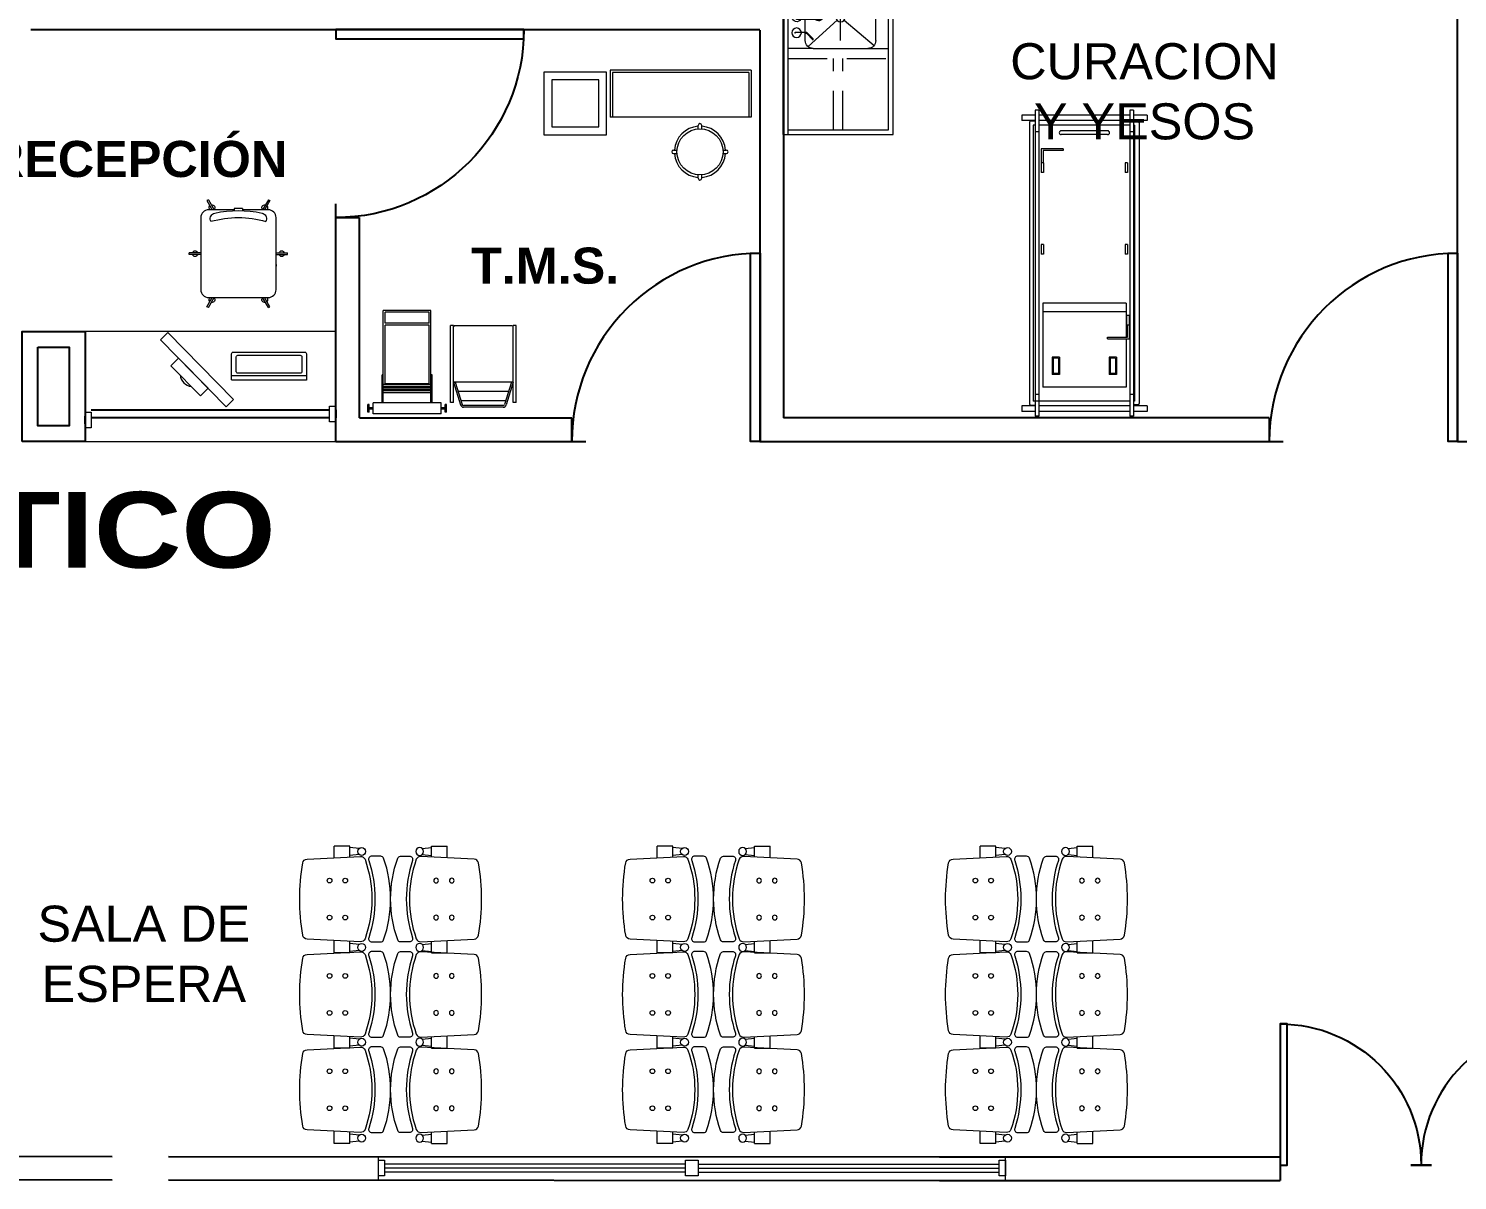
# Model space of a CAD drawing. Header units: millimetres. Extents: x 2523 to 2756, y 378 to 482.
# Drawn here: x 2612.81 to 2621.93, y 402.94 to 410.28 of the extents above; entities that cross this region are included whole.
import ezdxf
from ezdxf.enums import TextEntityAlignment as Align

# ---------------------------------------------------------------- set-up
doc = ezdxf.new("R2010")
doc.units = ezdxf.units.MM
doc.linetypes.add('DASHED2', pattern=[0.375, 0.25, -0.125])
doc.layers.add('MOB', color=161, linetype='Continuous', lineweight=15)
doc.layers.add('VENTANAL', color=140, linetype='Continuous', lineweight=0)
doc.layers.add('TEX-MOB', color=11, linetype='Continuous')
doc.layers.add('TEXTO', color=3, linetype='Continuous')
doc.styles.add('ArialB', font='arialbd.ttf')
doc.styles.add('HANDLET', font='handlet.shx')
doc.styles.get("Standard").update_dxf_attribs({"font": 'arial.ttf'})
doc.styles.add('TEXTOS', font='')
doc.styles.get('TEXTOS').set_extended_font_data('Arial Black')

# ---------------------------------------------------------------- blocks, each defined once
blk = doc.blocks.new('MSBT3LPROV')
for p, q in [((-0.3224, 0.3788), (-0.3285, 0.32)), ((-0.2843, 0.3788), (-0.2782, 0.32)), ((0.2893, 0.3788), (0.2832, 0.32)), ((0.3274, 0.3788), (0.3335, 0.32)), ((0.8938, 0.3788), (0.8876, 0.32)), ((0.9319, 0.3788), (0.938, 0.32)), ((1.5054, 0.3788), (1.4993, 0.32)), ((1.5435, 0.3788), (1.5496, 0.32)), ((-0.2693, 0.32), (-0.3374, 0.32)), ((-0.3374, 0.32), (-0.3374, 0.22)), ((0.3433, 0.32), (0.2693, 0.32)), ((0.3388, 0.32), (0.2707, 0.32)), ((0.3433, 0.32), (0.3433, 0.22)), ((0.9514, 0.32), (0.8774, 0.32)), ((0.9468, 0.32), (0.8788, 0.32)), ((0.9514, 0.32), (0.9514, 0.22)), ((1.5595, 0.32), (1.4854, 0.32)), ((1.5595, 0.32), (1.5595, 0.22)), ((-0.2647, 0.22), (-0.3374, 0.22)), ((0.3433, 0.22), (0.2647, 0.22)), ((0.3433, 0.22), (0.2861, 0.22)), ((0.9514, 0.22), (0.8728, 0.22)), ((0.9514, 0.22), (0.8942, 0.22)), ((1.5595, 0.22), (1.4809, 0.22))]:
    blk.add_line(p, q)
for points in [[(-0.2733, 0.4918), (-0.2733, 0.4595, 0.522832), (-0.2464, 0.4408, -0.1593), (0.2464, 0.4408, 0.522832), (0.2733, 0.4595), (0.2733, 0.5166, 0.306573), (0.2608, 0.5352, 0.171837), (-0.2608, 0.5352, 0.306573), (-0.2733, 0.5166), (-0.2733, 0.4737)], [(0.3347, 0.4918), (0.3347, 0.4595, 0.522832), (0.3617, 0.4408, -0.1593), (0.8544, 0.4408, 0.522832), (0.8814, 0.4595), (0.8814, 0.5166, 0.306573), (0.8688, 0.5352, 0.171837), (0.3473, 0.5352, 0.306573), (0.3347, 0.5166), (0.3347, 0.4737)], [(0.9428, 0.4918), (0.9428, 0.4595, 0.522832), (0.9698, 0.4408, -0.1593), (1.4625, 0.4408, 0.522832), (1.4895, 0.4595), (1.4895, 0.5166, 0.306573), (1.4769, 0.5352, 0.171837), (0.9554, 0.5352, 0.306573), (0.9428, 0.5166), (0.9428, 0.4737)]]:
    blk.add_lwpolyline(points, format="xyb")
for points in [[(0.2555, 0.0475, -0.346546), (0.2312, 0.0194, -0.08397), (-0.2312, 0.0194, -0.346546), (-0.2555, 0.0475), (-0.2724, 0.3873, -0.318973), (-0.2536, 0.4165, -0.171442), (0.2536, 0.4165, -0.318973), (0.2724, 0.3873)], [(0.8636, 0.0475, -0.346546), (0.8393, 0.0194, -0.08397), (0.3769, 0.0194, -0.346546), (0.3526, 0.0475), (0.3357, 0.3873, -0.318973), (0.3545, 0.4165, -0.171442), (0.8616, 0.4165, -0.318973), (0.8804, 0.3873)], [(1.4716, 0.0475, -0.346546), (1.4474, 0.0194, -0.08397), (0.9849, 0.0194, -0.346546), (0.9606, 0.0475), (0.9438, 0.3873, -0.318973), (0.9626, 0.4165, -0.171442), (1.4697, 0.4165, -0.318973), (1.4885, 0.3873)]]:
    blk.add_lwpolyline(points, format="xyb", close=True)
for centre, radius in [((-0.3033, 0.395), 0.025), ((0.3083, 0.395), 0.025), ((0.9128, 0.395), 0.025), ((1.5245, 0.395), 0.025), ((-0.1179, 0.29), 0.015), ((0.1179, 0.29), 0.015), ((0.4901, 0.29), 0.015), ((0.726, 0.29), 0.015), ((1.0982, 0.29), 0.015), ((1.3341, 0.29), 0.015), ((-0.1179, 0.19), 0.015), ((0.1179, 0.19), 0.015), ((0.4901, 0.19), 0.015), ((0.726, 0.19), 0.015), ((1.0982, 0.19), 0.015), ((1.3341, 0.19), 0.015)]:
    blk.add_circle(centre, radius)
blk = doc.blocks.new('PTD')
at = {"color": 0, "linetype": 'ByBlock'}
blk.add_line((-0.0734, 0), (0.0734, 0), dxfattribs=at)
blk.add_lwpolyline([(1, 0), (0.95, 0), (0.95, 1), (1, 1)], close=True, dxfattribs=at)
blk.add_arc((1, 0), 1, 90, 180, dxfattribs=at)
blk = doc.blocks.new('213')
at = {"linetype": 'Continuous'}
for p, q in [((-0.75, 0), (-0.75, -0.7)), ((0.75, 0), (-0.75, 0)), ((0.75, 0), (0.75, -0.7)), ((0.75, -0.03), (-0.75, -0.03)), ((-0.72, -0.03), (-0.72, -0.67)), ((-0.104, -0.0774), (-0.104, -0.1469)), ((-0.096, -0.0774), (-0.096, -0.1469)), ((-0.013, -0.085), (-0.013, -0.2427)), ((0.013, -0.085), (0.013, -0.2427)), ((0.096, -0.0774), (0.096, -0.1469)), ((0.72, -0.03), (0.72, -0.67)), ((-0.0202, -0.3429), (-0.1888, -0.1584)), ((-0.104, -0.14), (-0.15, -0.14)), ((-0.104, -0.1469), (-0.1471, -0.19)), ((-0.096, -0.1469), (-0.1386, -0.19)), ((-0.013, -0.14), (-0.096, -0.14)), ((0.096, -0.14), (0.013, -0.14)), ((0.0202, -0.3429), (0.1888, -0.1584)), ((0.096, -0.1469), (0.139, -0.19)), ((0.104, -0.14), (0.104, -0.1469)), ((0.15, -0.14), (0.104, -0.14)), ((0.104, -0.1469), (0.1475, -0.19)), ((-0.2, -0.19), (-0.2, -0.54)), ((-0.1386, -0.19), (-0.1471, -0.19)), ((0, -0.19), (0, -0.54)), ((0.1475, -0.19), (0.139, -0.19)), ((0.2, -0.19), (0.2, -0.54)), ((-0.0193, -0.3879), (-0.1809, -0.5793)), ((0.15, -0.365), (-0.15, -0.365)), ((0.0193, -0.3879), (0.1809, -0.5793)), ((0.15, -0.59), (-0.15, -0.59)), ((0.75, -0.7), (-0.75, -0.7)), ((0.72, -0.67), (-0.72, -0.67))]:
    blk.add_line(p, q, dxfattribs=at)
at = {"color": 9, "linetype": 'DASHED2'}
for p, q in [((-0.264, -0.03), (-0.264, -0.67)), ((-0.2, -0.19), (-0.2, -0.03)), ((0.2, -0.19), (0.2, -0.03)), ((0.264, -0.03), (0.264, -0.67)), ((-0.264, -0.32), (-0.72, -0.32)), ((0.72, -0.32), (0.264, -0.32)), ((-0.264, -0.38), (-0.72, -0.38)), ((0.72, -0.38), (0.264, -0.38)), ((-0.2, -0.54), (-0.2, -0.67)), ((0.2, -0.54), (0.2, -0.67))]:
    blk.add_line(p, q, dxfattribs=at)
at = {"linetype": 'Continuous'}
for centre in [(0.1, -0.085), (0, -0.365)]:
    blk.add_circle(centre, 0.03, dxfattribs=at)
for centre, radius, start, end in [((-0.1, -0.085), 0.03, 277.66226, 262.33774), ((-0.1, -0.0774), 0.004, 0, 180), ((0, -0.085), 0.03, 295.67929, 244.32071), ((0, -0.085), 0.013, 0, 180), ((0.1, -0.0774), 0.004, 0, 180), ((-0.15, -0.19), 0.05, 90, 180), ((0.15, -0.19), 0.05, 0, 90), ((0, -0.225), 0.025, 121.33225, 58.66775), ((0, -0.225), 0.022, 126.22155, 53.77845), ((-0.15, -0.54), 0.05, 180, 270), ((0.15, -0.54), 0.05, 270, 0)]:
    blk.add_arc(centre, radius, start, end, dxfattribs=at)
blk = doc.blocks.new('86')
at = {"linetype": 'Continuous'}
for p, q in [((-0.0109, 0.1688), (-0.0109, 0.1466)), ((0.0109, 0.1688), (0.0109, 0.1466)), ((-0.1688, 0.0109), (-0.1466, 0.0109)), ((0.1466, 0.0109), (0.1688, 0.0109)), ((-0.1688, -0.0109), (-0.1466, -0.0109)), ((0.1466, -0.0109), (0.1688, -0.0109)), ((-0.0109, -0.1466), (-0.0109, -0.1688)), ((0.0109, -0.1466), (0.0109, -0.1688))]:
    blk.add_line(p, q, dxfattribs=at)
blk.add_circle((0, 0), 0.147, dxfattribs=at)
for centre, radius, start, end in [((0, 0), 0.1633, 93.82255, 176.17745), ((0, 0.1688), 0.0109, 0, 180), ((0, 0), 0.1633, 3.82255, 86.17745), ((-0.1688, 0), 0.0109, 90, 270), ((0.1688, 0), 0.0109, 270, 90), ((0, 0), 0.1633, 183.82255, 266.17745), ((0, 0), 0.1633, 273.82255, 356.17745), ((0, -0.1688), 0.0109, 180, 0)]:
    blk.add_arc(centre, radius, start, end, dxfattribs=at)
at = {"layer": 'TEX-MOB', "style": 'HANDLET'}
blk.add_attdef('86', text='', height=0.075, dxfattribs=at).set_placement((0, 0), align=Align.MIDDLE_CENTER)
blk = doc.blocks.new('896')
for points in [[(0, -0.2), (0.4, -0.2), (0.4, 0.2), (0, 0.2)], [(0.05, -0.15), (0.35, -0.15), (0.35, 0.15), (0.05, 0.15)]]:
    blk.add_lwpolyline(points, close=True)
blk = doc.blocks.new('255')
at = {"linetype": 'Continuous'}
for p, q in [((-0.45, 0), (0.45, 0)), ((-0.45, 0), (-0.45, -0.3)), ((0.45, 0), (0.45, -0.3)), ((-0.435, -0.015), (0.435, -0.015)), ((-0.435, -0.015), (-0.435, -0.3)), ((0.435, -0.015), (0.435, -0.3)), ((-0.45, -0.3), (0.45, -0.3))]:
    blk.add_line(p, q, dxfattribs=at)
blk = doc.blocks.new('TCESTTG')
for p, q in [((0.6926, -0.0792), (0.2728, 0.3482)), ((0.5768, 0.0387), (0.3886, 0.2303)), ((0.2386, 0.1483), (-0.2386, 0.1483))]:
    blk.add_line(p, q)
for points in [[(0.2728, 0.3482), (0.2262, 0.3024), (0.646, -0.125), (0.6926, -0.0792)], [(0.5768, 0.0387), (0.626, 0.0871), (0.4378, 0.2787), (0.3886, 0.2303)]]:
    blk.add_lwpolyline(points)
blk.add_lwpolyline([(0.2386, 0.1765), (0.2386, 0.0099, -0.414214), (0.2287, 0), (-0.2287, 0, -0.414214), (-0.2386, 0.0099), (-0.2386, 0.178), (0.2386, 0.178)], format="xyb")
blk.add_lwpolyline([(-0.199, 0.1344), (0.199, 0.1344, -0.414214), (0.2089, 0.1245), (0.2089, 0.0297, -0.414214), (0.199, 0.0198), (-0.199, 0.0198, -0.414214), (-0.2089, 0.0297), (-0.2089, 0.1245, -0.414214)], format="xyb", close=True)
blk.add_arc((0.4827, 0.1345), 0.086, 7.85641, 81.11258)
blk = doc.blocks.new('MASLLGSCCB')
at = {"color": 0}
for p, q in [((-0.1913, 0.6234), (-0.2005, 0.6181)), ((-0.2005, 0.6181), (-0.167, 0.56)), ((-0.1913, 0.6234), (-0.1547, 0.56)), ((-0.0272, 0.5674), (-0.0272, 0.5544)), ((-0.0272, 0.56), (-0.0272, 0.56)), ((0.0272, 0.5674), (0.0272, 0.5544)), ((0.1913, 0.6234), (0.1547, 0.56)), ((0.2005, 0.6181), (0.167, 0.56)), ((0.1913, 0.6234), (0.2005, 0.6181)), ((0.1774, 0.4921), (0.1755, 0.4863)), ((-0.3132, 0.2746), (-0.3133, 0.2853)), ((-0.24, 0.2853), (-0.3133, 0.2853)), ((-0.24, 0.2747), (-0.3132, 0.2746)), ((0.24, 0.2853), (0.3133, 0.2853)), ((0.24, 0.2747), (0.3132, 0.2746)), ((0.3132, 0.2746), (0.3133, 0.2853)), ((-0.2005, -0.0581), (-0.167, 0)), ((-0.1913, -0.0634), (-0.1547, 0)), ((0.1913, -0.0634), (0.1547, 0)), ((0.2005, -0.0581), (0.167, 0)), ((-0.1913, -0.0634), (-0.2005, -0.0581)), ((0.1913, -0.0634), (0.2005, -0.0581))]:
    blk.add_line(p, q, dxfattribs=at)
for p, q in [((-0.0272, 0.5674), (0.0272, 0.5674)), ((-0.1773, 0.492), (-0.1755, 0.4862)), ((-0.2401, 0.211), (-0.2401, 0.2003))]:
    blk.add_line(p, q)
blk.add_lwpolyline([(0.0272, 0.56), (0.19, 0.56, -0.414214), (0.24, 0.51), (0.24, 0.05, -0.414214), (0.19, 0), (-0.19, 0, -0.414214), (-0.24, 0.05), (-0.24, 0.51, -0.414214), (-0.19, 0.56), (-0.0272, 0.56)], format="xyb")
for centre, radius, start, end in [((-0.1684, 0.5732), 0.0183, 136.97207, 226.10359), ((-0.1684, 0.5732), 0.0183, 316.97207, 103.02011), ((0.0003, -0.1824), 0.7371, 78.2075, 101.83237), ((0.1684, 0.5732), 0.0183, 76.97989, 223.02793), ((0.1684, 0.5732), 0.0183, 313.89641, 43.02793), ((-0.1422, 0.5032), 0.0369, 103.60752, 197.66539), ((0.0002, -0.1392), 0.6496, 74.34513, 105.69474), ((0.1423, 0.5033), 0.0369, 342.37448, 76.43235), ((-0.2766, 0.28), 0.0182, 17.12457, 162.9153), ((-0.2766, 0.28), 0.0182, 197.12457, 342.9153), ((0.2766, 0.28), 0.0182, 197.0847, 342.87543), ((0.2766, 0.28), 0.0182, 17.0847, 162.87543), ((-0.1684, -0.0132), 0.0183, 133.89641, 223.02793), ((0.1684, -0.0132), 0.0183, 316.97207, 46.10359), ((-0.1684, -0.0132), 0.0183, 256.97989, 43.02793), ((0.1684, -0.0132), 0.0183, 136.97207, 283.02011)]:
    blk.add_arc(centre, radius, start, end, dxfattribs=at)
blk = doc.blocks.new('301')
at = {"linetype": 'Continuous'}
for p, q in [((-0.2175, 0), (0.2175, 0)), ((-0.2175, 0), (-0.2175, -0.07)), ((0.2175, 0), (0.2175, -0.07)), ((-0.2505, -0.01), (-0.2505, -0.06)), ((-0.2505, -0.01), (-0.2425, -0.01)), ((-0.2505, -0.06), (-0.2425, -0.06)), ((-0.2425, -0.01), (-0.2425, -0.06)), ((-0.2425, -0.031), (-0.2175, -0.031)), ((-0.2425, -0.039), (-0.2175, -0.039)), ((-0.2175, -0.07), (0.2175, -0.07)), ((-0.16, -0.07), (-0.16, -0.25)), ((-0.152, -0.07), (-0.152, -0.66)), ((0.152, -0.07), (0.152, -0.66)), ((0.16, -0.07), (0.16, -0.25)), ((0.2175, -0.031), (0.2425, -0.031)), ((0.2175, -0.039), (0.2425, -0.039)), ((0.2425, -0.01), (0.2425, -0.06)), ((0.2425, -0.01), (0.2505, -0.01)), ((0.2425, -0.06), (0.2505, -0.06)), ((0.2505, -0.01), (0.2505, -0.06)), ((-0.152, -0.135), (0.152, -0.135)), ((-0.152, -0.147), (0.152, -0.147)), ((-0.152, -0.155), (0.152, -0.155)), ((-0.152, -0.167), (0.152, -0.167)), ((-0.152, -0.175), (0.152, -0.175)), ((-0.16, -0.25), (-0.152, -0.25)), ((-0.152, -0.187), (0.152, -0.187)), ((-0.14, -0.192), (0.14, -0.192)), ((-0.14, -0.192), (-0.14, -0.566)), ((0.14, -0.192), (0.14, -0.566)), ((0.152, -0.25), (0.16, -0.25)), ((-0.14, -0.566), (0.14, -0.566)), ((-0.14, -0.578), (0.14, -0.578)), ((-0.14, -0.578), (-0.14, -0.648)), ((0.14, -0.578), (0.14, -0.648)), ((-0.152, -0.66), (0.152, -0.66)), ((-0.14, -0.648), (0.14, -0.648))]:
    blk.add_line(p, q, dxfattribs=at)
at = {"layer": 'TEX-MOB', "style": 'HANDLET'}
blk.add_attdef('301', text='', height=0.075, dxfattribs=at).set_placement((0, -0.4278), align=Align.MIDDLE_CENTER)
blk = doc.blocks.new('68')
at = {"linetype": 'Continuous'}
for p, q in [((-0.2097, 0.2956), (-0.1917, 0.2956)), ((-0.2097, 0.2956), (-0.2097, -0.1944)), ((-0.1917, 0.2956), (-0.1917, -0.1944)), ((-0.1902, 0.1656), (-0.146, 0.3114)), ((-0.1797, 0.1656), (-0.1364, 0.3085)), ((-0.1434, 0.2856), (0.142, 0.2856)), ((-0.1269, 0.3256), (0.1255, 0.3256)), ((-0.1269, 0.3156), (0.1255, 0.3156)), ((0.1784, 0.1656), (0.135, 0.3085)), ((0.1888, 0.1656), (0.1446, 0.3114)), ((0.1903, 0.2956), (0.2083, 0.2956)), ((0.1903, 0.2956), (0.1903, -0.1944)), ((0.2083, 0.2956), (0.2083, -0.1944)), ((-0.1616, 0.2256), (0.1602, 0.2256)), ((-0.1902, 0.1656), (-0.1902, -0.1879)), ((-0.1902, 0.1656), (0.1888, 0.1656)), ((0.1888, 0.1656), (0.1888, -0.1879)), ((-0.2097, -0.1944), (-0.1917, -0.1944)), ((-0.1852, -0.1929), (0.1838, -0.1929)), ((0.1903, -0.1944), (0.2083, -0.1944))]:
    blk.add_line(p, q, dxfattribs=at)
for centre, radius, start, end in [((-0.1269, 0.3056), 0.02, 90, 163.13663), ((-0.1269, 0.3056), 0.01, 90, 163.13663), ((0.1255, 0.3056), 0.02, 16.86337, 90), ((0.1255, 0.3056), 0.01, 16.86337, 90), ((-0.1852, -0.1879), 0.005, 180, 270), ((0.1838, -0.1879), 0.005, 270, 0)]:
    blk.add_arc(centre, radius, start, end, dxfattribs=at)
at = {"layer": 'TEXTO', "style": 'HANDLET'}
blk.add_attdef('68', text='', height=0.075, dxfattribs=at).set_placement((0.0112, -0.0135), align=Align.MIDDLE_CENTER)
blk = doc.blocks.new('CAM RADIO')
at = {"linetype": 'Continuous'}
for p, q in [((-0.4, 0), (-0.314, 0)), ((-0.4, -0.035), (-0.4, 0)), ((-0.314, -1.92), (-0.314, 0.03)), ((-0.314, 0.03), (-0.29, 0.03)), ((-0.29, -1.92), (-0.29, 0.03)), ((-0.29, 0), (0.29, 0)), ((0.29, -1.92), (0.29, 0.03)), ((0.29, 0.03), (0.314, 0.03)), ((0.314, -1.92), (0.314, 0.03)), ((0.314, 0), (0.4, 0)), ((0.4, -0.035), (0.4, 0)), ((-0.4, -0.035), (-0.314, -0.035)), ((-0.35, -1.8411), (-0.35, -0.0512)), ((-0.34, -0.0412), (-0.314, -0.0412)), ((-0.32, -1.825), (-0.32, -0.065)), ((-0.32, -0.065), (-0.314, -0.065)), ((-0.29, -0.035), (0.29, -0.035)), ((-0.29, -0.065), (0.326, -0.065)), ((0.314, -0.035), (0.4, -0.035)), ((0.314, -0.0384), (0.34, -0.0384)), ((0.326, -1.825), (0.326, -0.065)), ((0.35, -1.8412), (0.35, -0.0484)), ((-0.314, -0.108), (-0.29, -0.108)), ((-0.266, -0.4624), (-0.266, -0.155)), ((-0.266, -0.155), (0.266, -0.155)), ((0.266, -0.689), (0.266, -0.155)), ((0.29, -0.108), (0.314, -0.108)), ((-0.205, -0.235), (-0.159, -0.235)), ((-0.205, -0.345), (-0.205, -0.235)), ((-0.199, -0.339), (-0.199, -0.241)), ((-0.199, -0.241), (-0.165, -0.241)), ((-0.165, -0.339), (-0.165, -0.241)), ((-0.159, -0.345), (-0.159, -0.235)), ((0.159, -0.345), (0.159, -0.235)), ((0.159, -0.235), (0.205, -0.235)), ((0.165, -0.339), (0.165, -0.241)), ((0.165, -0.241), (0.199, -0.241)), ((0.199, -0.339), (0.199, -0.241)), ((0.205, -0.345), (0.205, -0.235)), ((-0.205, -0.345), (-0.159, -0.345)), ((-0.199, -0.339), (-0.165, -0.339)), ((0.159, -0.345), (0.205, -0.345)), ((0.165, -0.339), (0.199, -0.339)), ((-0.2866, -0.4624), (-0.2866, -0.6134)), ((-0.1466, -0.4624), (-0.2866, -0.4624)), ((-0.1466, -0.4736), (-0.2757, -0.4736)), ((-0.2757, -0.4736), (-0.2757, -0.5524)), ((-0.266, -0.689), (-0.266, -0.4736)), ((-0.1466, -0.4624), (-0.1466, -0.4736)), ((-0.2716, -0.5524), (-0.2866, -0.5524)), ((-0.2716, -0.6134), (-0.2866, -0.6134)), ((-0.2716, -0.5524), (-0.2716, -0.6134)), ((-0.266, -0.635), (0.266, -0.635)), ((-0.266, -0.689), (0.266, -0.689)), ((-0.275, -1.003), (-0.26, -1.003)), ((-0.275, -1.064), (-0.275, -1.003)), ((-0.275, -1.064), (-0.26, -1.064)), ((-0.26, -1.064), (-0.26, -1.003)), ((0.26, -1.064), (0.26, -1.003)), ((0.26, -1.003), (0.275, -1.003)), ((0.26, -1.064), (0.275, -1.064)), ((0.275, -1.064), (0.275, -1.003)), ((-0.275, -1.524), (-0.26, -1.524)), ((-0.275, -1.585), (-0.275, -1.524)), ((-0.26, -1.585), (-0.26, -1.524)), ((0.26, -1.585), (0.26, -1.524)), ((0.26, -1.524), (0.275, -1.524)), ((0.275, -1.675), (0.275, -1.524)), ((-0.275, -1.585), (-0.26, -1.585)), ((0.26, -1.585), (0.275, -1.585)), ((0.264, -1.6639), (0.264, -1.585)), ((0.135, -1.675), (0.135, -1.6639)), ((0.135, -1.6639), (0.264, -1.6639)), ((0.135, -1.675), (0.275, -1.675)), ((-0.314, -1.782), (-0.29, -1.782)), ((-0.148, -1.765), (0.148, -1.765)), ((-0.148, -1.789), (0.148, -1.789)), ((0.29, -1.782), (0.314, -1.782)), ((-0.4, -1.855), (-0.314, -1.855)), ((-0.4, -1.89), (-0.4, -1.855)), ((-0.4, -1.89), (-0.314, -1.89)), ((-0.34, -1.8511), (-0.314, -1.8511)), ((-0.32, -1.825), (-0.314, -1.825)), ((-0.29, -1.825), (0.29, -1.825)), ((-0.29, -1.855), (0.29, -1.855)), ((-0.29, -1.89), (0.29, -1.89)), ((0.314, -1.825), (0.326, -1.825)), ((0.314, -1.8512), (0.34, -1.8512)), ((0.314, -1.855), (0.4, -1.855)), ((0.314, -1.89), (0.4, -1.89)), ((0.4, -1.89), (0.4, -1.855)), ((-0.314, -1.92), (-0.29, -1.92)), ((0.29, -1.92), (0.314, -1.92))]:
    blk.add_line(p, q, dxfattribs=at)
for centre, radius, start, end in [((-0.34, -0.0512), 0.01, 90, 180), ((0.34, -0.0484), 0.01, 0, 90), ((-0.148, -1.777), 0.012, 90, 270), ((0.148, -1.777), 0.012, 270, 90), ((-0.34, -1.8411), 0.01, 180, 270), ((0.34, -1.8412), 0.01, 270, 0)]:
    blk.add_arc(centre, radius, start, end, dxfattribs=at)
blk = doc.blocks.new('pf')
at = {"layer": 'VENTANAL', "lineweight": 15}
for p, q in [((-967.2421, -768.0664), (-967.2021, -768.0664)), ((-967.2421, -768.1664), (-967.2421, -768.0664)), ((-967.2021, -768.0664), (-967.2021, -768.1664)), ((-967.2021, -768.1664), (-967.2421, -768.1664))]:
    blk.add_line(p, q, dxfattribs=at)

msp = doc.modelspace()

# ---------------------------------------------------------------- linework, layer by layer
for p, q in [((2621.9261, 407.6506), (2621.9261, 411.7169)), ((2617.6261, 411.5069), (2617.627, 407.8006)), ((2612.8265, 410.2781), (2617.4765, 410.2781)), ((2617.477, 410.2739), (2617.477, 407.6506)), ((2614.7712, 409.0781), (2614.9212, 409.0781)), ((2614.7722, 407.6506), (2614.7712, 409.0781)), ((2614.9217, 407.8006), (2614.9217, 409.0781)), ((2614.9217, 407.8006), (2616.277, 407.8006)), ((2616.277, 407.6506), (2616.277, 407.8006)), ((2620.7261, 407.8006), (2617.627, 407.8006)), ((2620.7261, 407.8006), (2620.7261, 407.6506)), ((2614.7717, 407.6506), (2616.277, 407.6506)), ((2617.477, 407.6506), (2620.7261, 407.6506)), ((2621.9261, 407.6506), (2622.0787, 407.6506))]:
    msp.add_line(p, q)
at = {"lineweight": 15}
for p, q in [((2615.0431, 402.9404), (2615.0431, 403.0905)), ((2615.0431, 403.0655), (2615.0831, 403.0655)), ((2615.0431, 402.9655), (2615.0431, 403.0655)), ((2615.0831, 403.0655), (2615.0831, 402.9655)), ((2617.0031, 403.0404), (2615.0831, 403.0405)), ((2617.0031, 403.0654), (2617.0431, 403.0654)), ((2617.0031, 402.9654), (2617.0031, 403.0654)), ((2617.0431, 403.0654), (2617.0831, 403.0654)), ((2617.0831, 403.0654), (2617.0831, 402.9654)), ((2617.0831, 403.0404), (2619.0031, 403.0404)), ((2619.0031, 403.0654), (2619.0431, 403.0654)), ((2619.0031, 402.9654), (2619.0031, 403.0654)), ((2619.0431, 402.9403), (2619.0431, 403.0904)), ((2619.0431, 403.0654), (2619.0431, 402.9654)), ((2615.0831, 402.9655), (2615.0431, 402.9655)), ((2617.0031, 403.0154), (2615.0831, 403.0155)), ((2617.0031, 402.9904), (2615.0831, 402.9905)), ((2617.0431, 402.9654), (2617.0031, 402.9654)), ((2617.0831, 402.9654), (2617.0431, 402.9654)), ((2617.0831, 403.0154), (2619.0031, 403.0154)), ((2617.0831, 402.9904), (2619.0031, 402.9904)), ((2619.0431, 402.9654), (2619.0031, 402.9654))]:
    msp.add_line(p, q, dxfattribs=at)
for points in [[(2612.7717, 407.6506), (2612.7717, 407.6506), (2612.7717, 408.3506), (2613.1717, 408.3506), (2613.1717, 407.6506), (2612.7717, 407.6506)], [(2602.3441, 403.0938), (2613.345, 403.0901)], [(2613.705, 403.0899), (2618.6221, 403.0872), (2620.7949, 403.0873)], [(2620.725, 403.0873), (2620.7949, 403.0873)], [(2620.7949, 403.0873), (2620.7949, 402.9373)], [(2602.344, 402.9438), (2613.3448, 402.9401)], [(2613.7048, 402.9399), (2618.622, 402.9372), (2620.7949, 402.9373)], [(2620.7248, 402.9373), (2620.7949, 402.9373)]]:
    msp.add_lwpolyline(points)
msp.add_lwpolyline([(2612.8717, 408.2506), (2613.0717, 408.2506), (2613.0717, 407.7506), (2612.8717, 407.7506)], close=True)
at = {"color": 6}
for points in [[(2613.1717, 407.7615), (2613.1717, 407.8115)], [(2613.2117, 407.8506), (2614.7317, 407.8506)], [(2614.7317, 407.8006), (2613.2117, 407.8006)], [(2614.7717, 407.8506), (2614.7717, 407.8006)]]:
    msp.add_lwpolyline(points, dxfattribs=at)
at = {"layer": 'MOB'}
msp.add_lwpolyline([(2614.7717, 407.6506), (2614.7717, 408.3506), (2613.1717, 408.3506), (2613.1717, 407.6506)], close=True, dxfattribs=at)

# ---------------------------------------------------------------- block references
at = {"extrusion": (0, 0, -1)}
for p, xscale, yscale, zscale, rotation in [((-2614.7712, 409.0781), 1.200000000000118, 1.200000000000118, 1.200000000000118, 89.99994627266037), ((-2616.2776, 407.6506), -1.199999999999891, 1.200000000000045, 1.199999999999976, 5.372733961728215e-05), ((-2620.7261, 407.6506), -1.199999999999875, 1.200000000000045, 1.199999999999976, 5.287966936329269e-05)]:
    msp.add_blockref('PTD', p, dxfattribs=dict(at, xscale=xscale, yscale=yscale, zscale=zscale, rotation=rotation))
at = {"lineweight": 15, "rotation": 179.9999770991139}
for p in [(1647.5293, -360.2905), (1645.9693, -360.3296)]:
    msp.add_blockref('pf', p, dxfattribs=at)
at = {"color": 6}
for p, xscale, yscale, zscale, rotation in [((2621.6947, 403.0352), -0.8998494139449659, 0.8998494139448212, 0.8998494139449326, 5.210269903521692e-05), ((2621.6944, 403.0352), 0.9004647547639336, 0.9004647547639336, 0.9004647547639336, 5.210271341546671e-05)]:
    msp.add_blockref('PTD', p, dxfattribs=dict(at, xscale=xscale, yscale=yscale, zscale=zscale, rotation=rotation))
at = {"layer": 'MOB', "xscale": -1, "rotation": 90}
for name, p in [('213', (2617.6261, 410.3569)), ('MSBT3LPROV', (2615.7013, 404.7315)), ('MSBT3LPROV', (2617.7613, 404.7315)), ('MSBT3LPROV', (2619.8213, 404.7315))]:
    msp.add_blockref(name, p, dxfattribs=at)
at = {"layer": 'MOB'}
for name, p, rotation in [('896', (2616.2987, 409.6062), 90), ('CAM RADIO', (2619.5467, 407.8419), 180), ('86', (2617.0945, 409.4971), 90), ('301', (2615.2266, 407.8259), 180), ('TCESTTG', (2614.3456, 408.2195), 180), ('68', (2615.712, 408.1941), 180), ('MSBT3LPROV', (2614.5413, 404.7315), 270), ('MSBT3LPROV', (2616.6013, 404.7315), 270), ('MSBT3LPROV', (2618.6613, 404.7315), 270)]:
    msp.add_blockref(name, p, dxfattribs=dict(at, rotation=rotation))
at = {"layer": 'MOB', "xscale": -1}
for name, p in [('255', (2616.9712, 410.0181)), ('MASLLGSCCB', (2614.1501, 408.5676))]:
    msp.add_blockref(name, p, dxfattribs=at)

# ---------------------------------------------------------------- texts
at = {"char_height": 0.23, "attachment_point": 2}
for s, insert, width in [('CURACION Y YESOS', (2619.9302, 410.1899), 1.715311), ('SALA DE \\PESPERA', (2613.5471, 404.6895), 4.454021)]:
    msp.add_mtext(s, dxfattribs=dict(at, insert=insert, width=width))
at = {"char_height": 0.23, "width": 2.453403, "attachment_point": 5, "style": 'ArialB'}
for s, insert in [('\\pt1.84;RECEPCIÓN', (2613.507, 409.4499, -0.0196)), ('T.M.S.', (2616.1065, 408.7697))]:
    msp.add_mtext(s, dxfattribs=dict(at, insert=insert))
at = {"ltscale": 3, "insert": (2609.9862, 407.083), "char_height": 0.483411, "width": 15.26789, "attachment_point": 5, "style": 'TEXTOS'}
msp.add_mtext('AUX. DE DIAGNOSTICO', dxfattribs=at)

doc.saveas('drawing.dxf')
